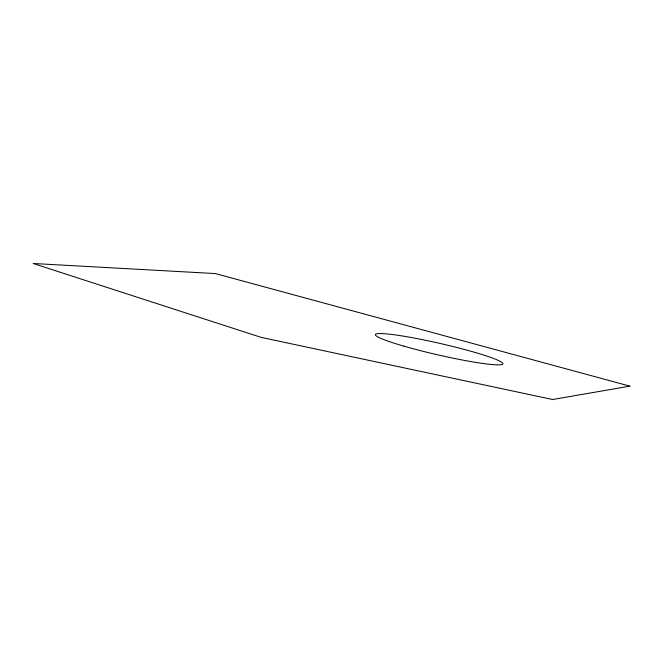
<?xml version="1.0" encoding="UTF-8"?>
<svg xmlns="http://www.w3.org/2000/svg" width="663" height="663" viewBox="0 0 663 663"><rect width="100%" height="100%" fill="white"/><g stroke="black" fill="none" stroke-linecap="round" stroke-linejoin="round"><path stroke-width="0.99" d="M629.85 386.148L552.627 399.516L261.247 337.409L33.15 263.484L215.359 273.57L629.85 386.148M404.032 346.202A65.413 5.81 12.9 0 0 502.753 364.053A65.413 5.81 12.9 0 0 410.488 337.368A65.413 5.81 12.9 0 0 404.032 346.202"/></g></svg>
